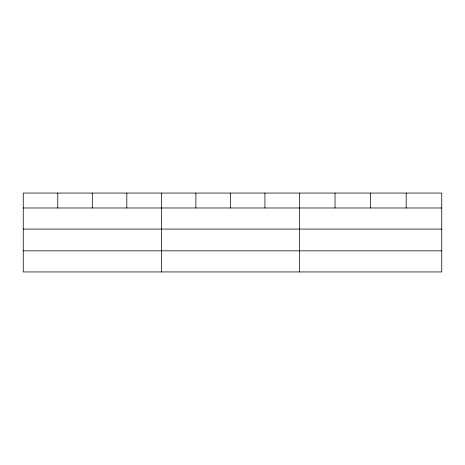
<?xml version="1.0" encoding="UTF-8"?>
<svg xmlns="http://www.w3.org/2000/svg" width="465" height="465" viewBox="0 0 465 465"><rect width="100%" height="100%" fill="white"/><g stroke="black" fill="none" stroke-linecap="round" stroke-linejoin="round"><path stroke-width="0.7" d="M441.75 229.082L441.75 193.056L23.25 193.056L23.25 271.944L441.75 271.944L441.75 229.082L23.25 229.082M23.25 207.977L441.75 207.977M23.25 250.833L441.75 250.833M406.178 193.056L406.178 207.977M370.605 193.056L370.605 207.977M335.033 193.056L335.033 207.977M299.46 193.056L299.46 271.944M264.934 193.056L264.934 207.977M230.407 193.056L230.407 207.977M195.881 193.056L195.881 207.977M161.355 193.056L161.355 271.944M126.829 193.056L126.829 207.977M92.303 193.056L92.303 207.977M57.776 193.056L57.776 207.977"/></g></svg>
